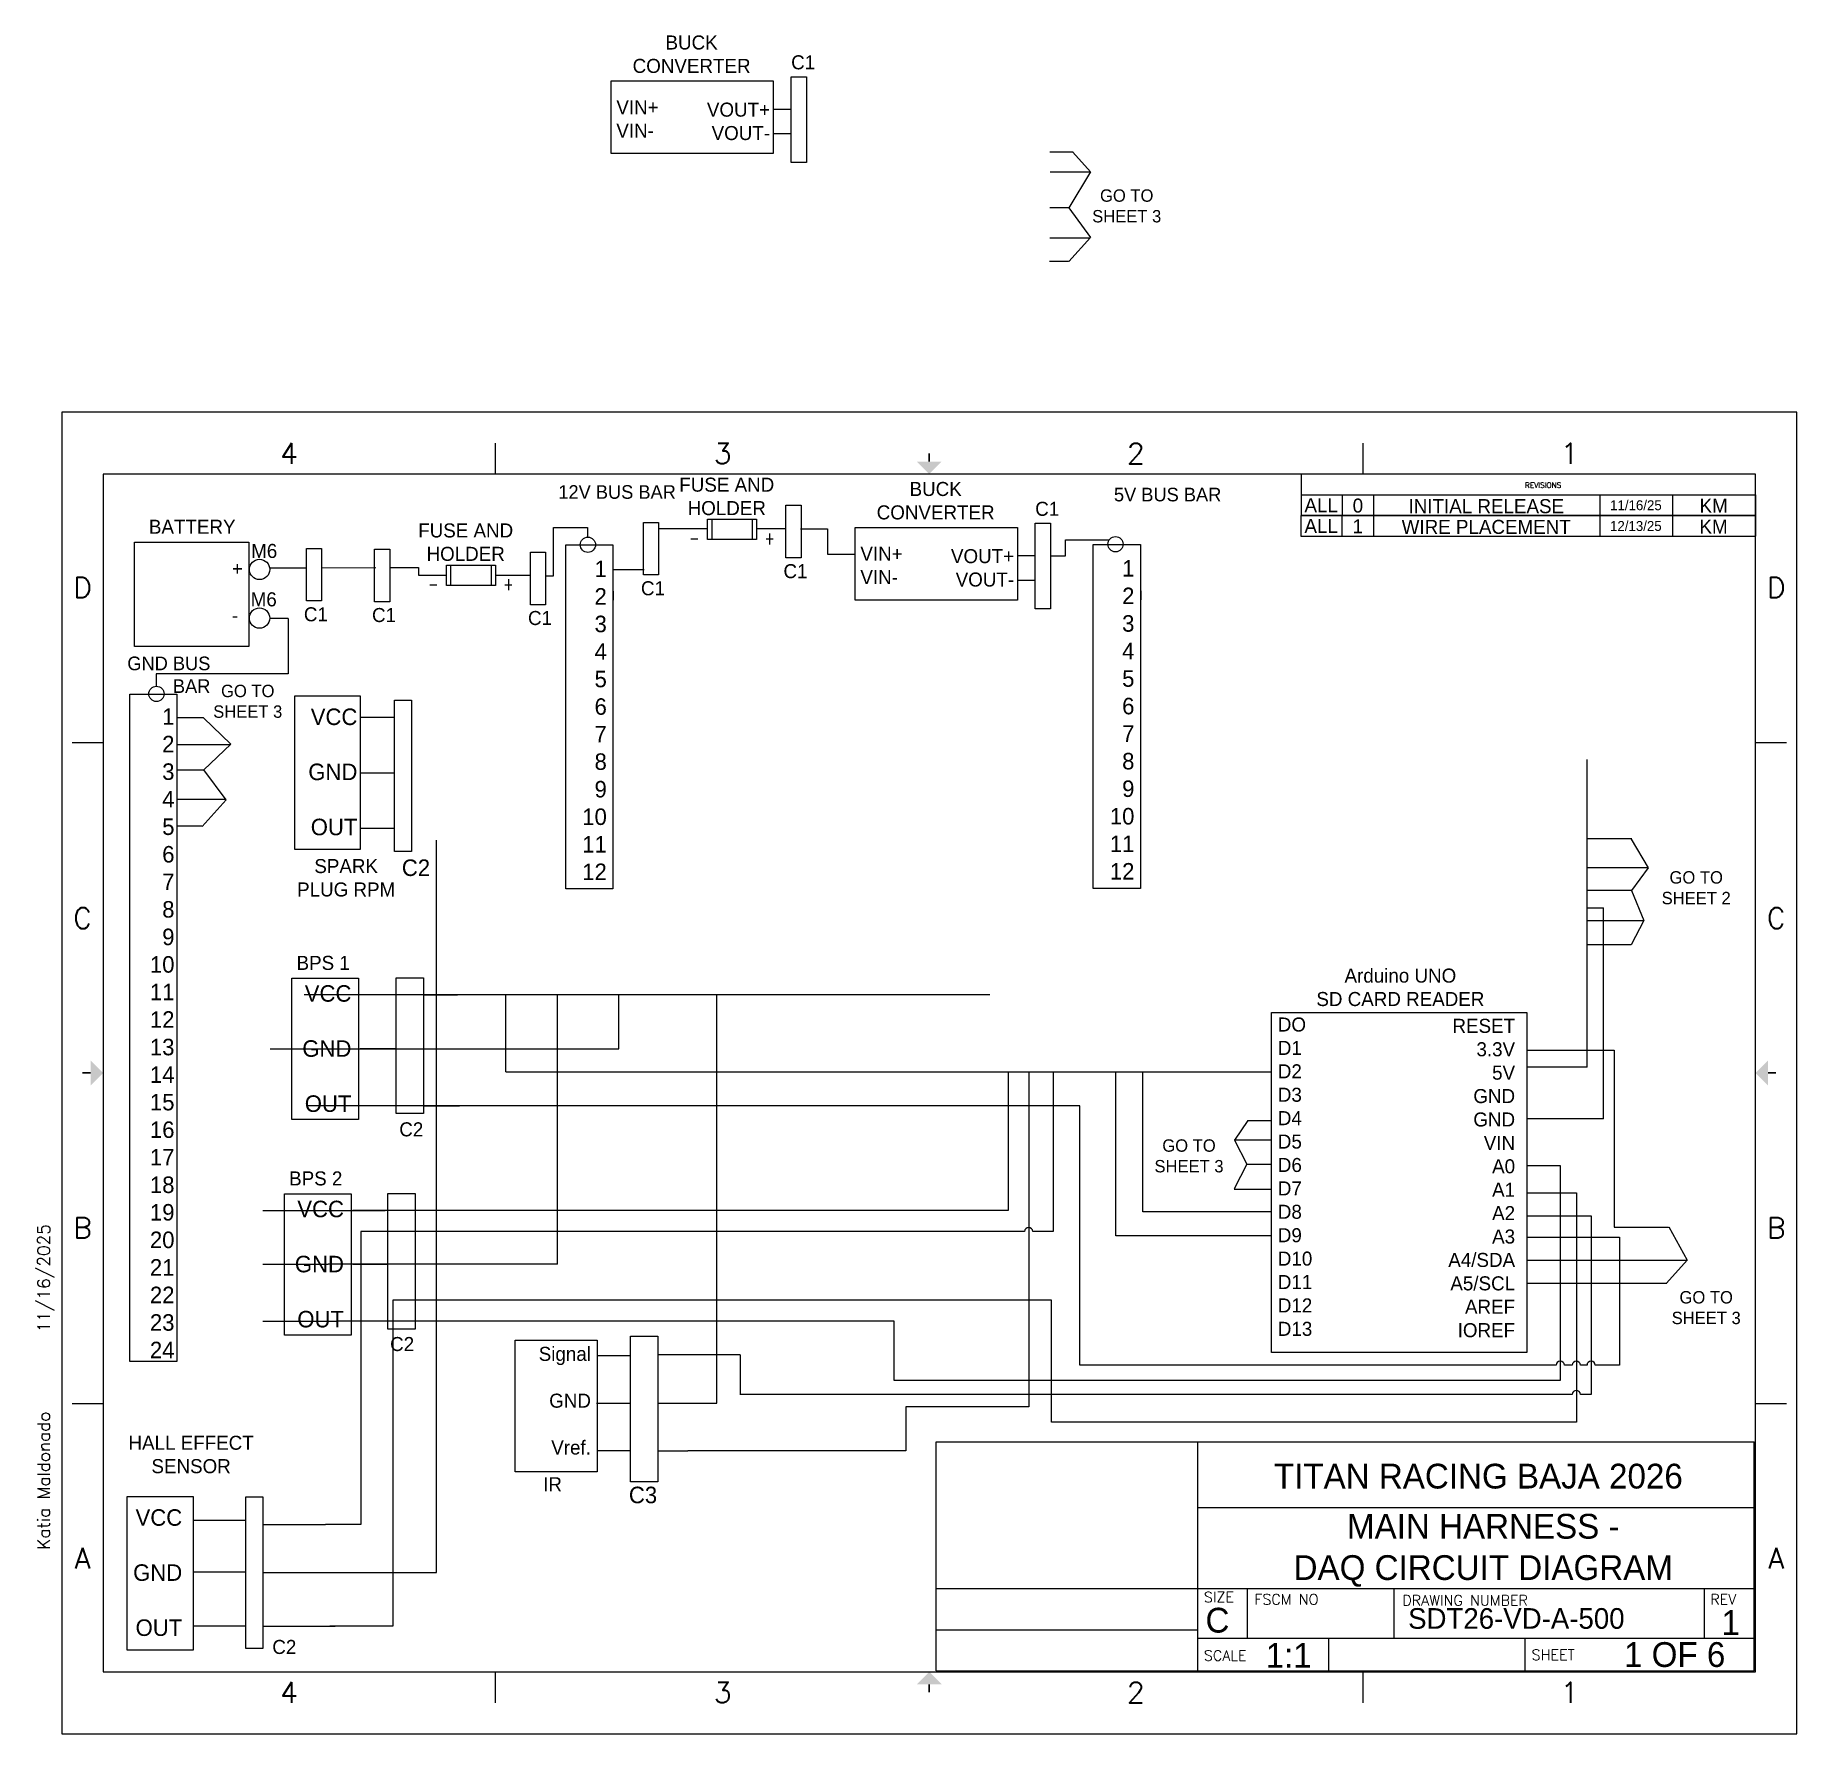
# Model space of a CAD drawing. Header units: inches. Extents: x -0.3 to 21, y 0 to 20.6.
import ezdxf
from ezdxf.enums import TextEntityAlignment as Align

# ---------------------------------------------------------------- set-up
doc = ezdxf.new("R2010")
doc.units = ezdxf.units.IN
doc.header["$MEASUREMENT"] = 0
for name, color, linetype in [('BLU_8AWG', 5, 'Continuous'), ('GRY_20AWG', 9, 'Continuous'), ('SYMS', 7, 'Continuous'), ('TAGS', 250, 'Continuous'), ('TERMS', 5, 'Continuous'), ('Title Block', 7, 'Continuous'), ('Viewport', 7, 'Continuous'), ('W_12V_BRN', 34, 'Continuous'), ('W_12V_DGRN', 94, 'Continuous'), ('W_12V_RED', 10, 'Continuous'), ('W_5V_ORANGE', 40, 'Continuous'), ('W_GND_BLACK', 250, 'Continuous'), ('W_SHIELD_GREEN', 3, 'Continuous'), ('W_SIG_PINK', 6, 'Continuous'), ('W_sig_wire_DB', 5, 'Continuous'), ('WHT_10AWG', 7, 'Continuous'), ('WHT_4AWG', 7, 'Continuous'), ('XREFCHILD', 134, 'Continuous')]:
    doc.layers.add(name, color=color, linetype=linetype)
doc.styles.add('Roman', font='romans')
doc.styles.add('WD', font='romans.shx')

# ---------------------------------------------------------------- blocks, each defined once
blk = doc.blocks.new('ANSI_border_C')
for p, q in [((20.5, 0.75), (20.5, 2.5)), ((14.25, 0.75), (20.5, 0.75))]:
    blk.add_line(p, q)
at = {"layer": 'Title Block'}
for p, q in [((0, 16), (0, 0)), ((21, 16), (0, 16)), ((21, 0), (21, 16)), ((5.25, 15.25), (5.25, 15.625)), ((15.75, 15.25), (15.75, 15.625)), ((0.5, 15.25), (0.5, 0.75)), ((20.5, 15.25), (0.5, 15.25)), ((15, 15.25), (15, 15)), ((20.5, 0.75), (20.5, 15.25)), ((15, 15), (20.5, 15)), ((0.125, 12), (0.5, 12)), ((20.5, 12), (20.875, 12)), ((0.125, 4), (0.5, 4)), ((20.5, 4), (20.875, 4)), ((0.5, 0.75), (20.5, 0.75)), ((5.25, 0.375), (5.25, 0.75)), ((15.75, 0.375), (15.75, 0.75)), ((0, 0), (21, 0))]:
    blk.add_line(p, q, dxfattribs=at)
at = {"layer": 'Title Block', "const_width": 0.02}
for points in [[(10.5, 15.5), (10.5, 15.4)], [(0.25, 8), (0.35, 8)], [(20.75, 8), (20.65, 8)], [(10.5, 0.5), (10.5, 0.6)]]:
    blk.add_lwpolyline(points, dxfattribs=at)
at = {"layer": 'Title Block'}
for points in [[(10.35, 15.4), (10.65, 15.4), (10.5, 15.25)], [(0.35, 7.85), (0.35, 8.15), (0.5, 8)], [(20.65, 7.85), (20.65, 8.15), (20.5, 8)], [(10.35, 0.6), (10.65, 0.6), (10.5, 0.75)]]:
    blk.add_solid(points, dxfattribs=at)
at = {"layer": 'Title Block', "style": 'Roman'}
for s, p in [('4', (2.75, 15.5)), ('3', (8, 15.5)), ('2', (13, 15.5)), ('1', (18.25, 15.5)), ('D', (0.25, 13.875)), ('D', (20.75, 13.875)), ('C', (0.25, 9.875)), ('C', (20.75, 9.875)), ('B', (0.25, 6.125)), ('B', (20.75, 6.125)), ('A', (0.25, 2.125)), ('A', (20.75, 2.125)), ('4', (2.75, 0.5)), ('3', (8, 0.5)), ('2', (13, 0.5)), ('1', (18.25, 0.5))]:
    blk.add_text(s, height=0.25, dxfattribs=at).set_placement(p, align=Align.MIDDLE_CENTER)
blk.add_text('REVISIONS', height=0.065, dxfattribs=at).set_placement((17.71, 15.083))
blk = doc.blocks.new('JIC_border_C')
blk.add_blockref('ANSI_border_C', (0, 0))
blk = doc.blocks.new('JIC_REVblock_C')
blk.add_line((0, 0), (0, -0.25))
at = {"layer": 'Title Block'}
for p, q in [((-5.5, 0), (-5.5, -0.25)), ((-5.5, 0), (0, 0)), ((-5, -0.25), (-5, 0)), ((-4.62, -0.25), (-4.62, 0)), ((-1.88, -0.25), (-1.88, 0)), ((-1, -0.25), (-1, 0)), ((-5.5, -0.25), (0, -0.25))]:
    blk.add_line(p, q, dxfattribs=at)
at = {"style": 'WD'}
for tag, p in [('ZONE', (-5.391, -0.16)), ('REV', (-4.92, -0.16)), ('DESCRIPTION', (-3.618, -0.16)), ('DATE', (-1.552, -0.16)), ('APPROVED', (-0.759, -0.16))]:
    blk.add_attdef(tag, p, '', height=0.065, dxfattribs=at)
at = {"style": 'WD', "flags": 1}
blk.add_attdef('WD_TB', (-4.505, -0.154), '', height=0.03, dxfattribs=at)
blk = doc.blocks.new('JIC_tblock_desc_C')
at = {"layer": 'Title Block'}
for p, q in [((-9.911, 2.784), (-0.008, 2.784)), ((-9.911, 0.008), (-9.911, 2.781)), ((-6.742, 0.008), (-6.742, 2.781)), ((-0.008, 0.008), (-0.008, 2.781)), ((-6.742, 1.989), (-0.008, 1.989)), ((-9.911, 1.006), (-0.008, 1.006)), ((-6.14, 0.404), (-6.14, 1.006)), ((-4.365, 0.404), (-4.365, 1.006)), ((-0.61, 0.404), (-0.61, 1.006)), ((-9.911, 0.507), (-6.742, 0.507)), ((-6.742, 0.404), (-0.008, 0.404)), ((-5.157, 0.008), (-5.157, 0.404)), ((-2.781, 0.008), (-2.781, 0.404)), ((-9.911, 0.008), (-0.008, 0.008))]:
    blk.add_line(p, q, dxfattribs=at)
at = {"color": 0, "style": 'Roman', "flags": 8}
for tag, p in [('FNAME', (-20.636, 6.819)), ('REVDATE', (-20.636, 4.106)), ('USER', (-20.636, 1.477))]:
    blk.add_attdef(tag, p, '', height=0.15, rotation=90, dxfattribs=at)
at = {"layer": 'Title Block', "style": 'WD'}
for s, height, p in [('SIZE', 0.1268, (-6.669, 0.966)), ('FSCM NO', 0.1268, (-6.059, 0.939)), ('DRAWING NUMBER', 0.12676, (-4.268, 0.926)), ('REV', 0.1268, (-0.54, 0.939)), ('SCALE', 0.1268, (-6.669, 0.258)), ('SHEET', 0.1268, (-2.702, 0.267))]:
    blk.add_text(s, height=height, dxfattribs=at).set_placement(p, align=Align.TOP_LEFT)
for tag, p in [('PROJDESC', (-3.375, 2.385)), ('TITLE1', (-3.375, 1.743)), ('TITLE2', (-3.375, 1.252))]:
    blk.add_attdef(tag, text='', height=0.127, dxfattribs=at).set_placement(p, align=Align.CENTER)
for tag, p in [('FSCM_NO', (-5.396, 0.541)), ('DWG_NO', (-2.636, 0.541)), ('SIZE', (-6.603, 0.515)), ('REV', (-0.427, 0.488)), ('SCALE', (-5.766, 0.117)), ('SHEET', (-1.407, 0.155))]:
    blk.add_attdef(tag, p, '', height=0.103, dxfattribs=at)
at = {"layer": 'Title Block', "style": 'WD', "flags": 1}
blk.add_attdef('WD_TB', (-8.833, 0.289), '', height=0.136, dxfattribs=at)
blk = doc.blocks.new('HFU1')
for p, q in [((-0.188, -0.078), (-0.188, 0.078)), ((-0.188, 0.078), (0.188, 0.078)), ((-0.156, 0.078), (-0.156, -0.078)), ((0.156, 0.078), (0.156, -0.078)), ((0.188, 0.078), (0.188, -0.078)), ((0.188, -0.078), (-0.188, -0.078))]:
    blk.add_line(p, q)
at = {"style": 'WD', "width": 0.7}
for tag, p in [('INST', (0, 0.422)), ('LOC', (0, 0.266)), ('TAG1', (0, 0.125))]:
    blk.add_attdef(tag, text='', height=0.125, dxfattribs=at).set_placement(p, align=Align.CENTER)
at = {"linetype": 'Continuous', "style": 'WD', "flags": 9}
for tag, p in [('ASSYCODE', (0.157, 0.251)), ('MFG', (0.156, 0.083)), ('CAT', (0.156, 0.102))]:
    blk.add_attdef(tag, text='', height=0.01, dxfattribs=at).set_placement(p, align=Align.CENTER)
at = {"style": 'WD'}
for tag, p, height, flags in [('X4TERM01', (-0.188, 0), 0.0109, 1), ('FAMILY', (0.129, 0.108), 0.01, 9), ('X1TERM02', (0.188, 0), 0.0109, 1)]:
    blk.add_attdef(tag, p, '', height=height, dxfattribs=dict(at, flags=flags))
at = {"style": 'WD', "width": 0.7}
blk.add_attdef('RATING1', text='', height=0.0938, dxfattribs=at).set_placement((0, 0), align=Align.MIDDLE_CENTER)
at = {"style": 'WD'}
for tag, p in [('X2LINK', (0, 0.109)), ('X8LINK', (0, -0.109))]:
    blk.add_attdef(tag, p, '', height=0.01, dxfattribs=at)
at = {"linetype": 'Continuous', "style": 'WD', "width": 0.7, "flags": 8}
blk.add_attdef('TERM01', text='', height=0.1, dxfattribs=at).set_placement((-0.25, -0.016), align=Align.TOP_RIGHT)
blk.add_attdef('TERM02', text='', height=0.1, dxfattribs=at).set_placement((0.25, -0.016), align=Align.TOP_LEFT)
at = {"style": 'WD', "width": 0.7}
for tag, p in [('DESC1', (0.047, -0.234)), ('DESC2', (0.047, -0.391)), ('DESC3', (0.047, -0.547))]:
    blk.add_attdef(tag, text='', height=0.125, dxfattribs=at).set_placement(p, align=Align.MIDDLE_LEFT)

msp = doc.modelspace()

# ---------------------------------------------------------------- linework, layer by layer
for points in [[(6.649, 20.008), (8.612, 20.008), (8.612, 19.129), (6.649, 19.129)], [(9.604, 14.603), (11.566, 14.603), (11.566, 13.724), (9.604, 13.724)], [(6.099, 14.391), (6.669, 14.391), (6.669, 10.227), (6.099, 10.227)], [(12.485, 14.397), (13.055, 14.397), (13.055, 10.233), (12.485, 10.233)], [(0.823, 12.584), (1.393, 12.584), (1.393, 4.505), (0.823, 4.505)]]:
    msp.add_lwpolyline(points, close=True)
for centre, radius in [((6.368, 14.394), 0.0924), ((12.754, 14.4), 0.0924), ((2.394, 14.095), 0.123), ((2.393, 13.506), 0.123), ((1.145, 12.588), 0.0924)]:
    msp.add_circle(centre, radius)
at = {"layer": 'BLU_8AWG'}
msp.add_line((3.612, 10.962), (4.029, 10.962), dxfattribs=at)
at = {"layer": 'GRY_20AWG'}
for p, q in [((6.673, 13.83), (6.673, 13.723)), ((13.059, 13.835), (13.059, 13.728)), ((20.502, 9.999), (20.502, 10.025))]:
    msp.add_line(p, q, dxfattribs=at)
at = {"layer": 'SYMS'}
for points in [[(8.828, 20.06), (9.012, 20.06), (9.012, 19.023), (8.828, 19.023)], [(8.765, 14.872), (8.949, 14.872), (8.949, 14.236), (8.765, 14.236)], [(7.04, 14.665), (7.224, 14.665), (7.224, 14.029), (7.04, 14.029)], [(11.782, 14.655), (11.966, 14.655), (11.966, 13.618), (11.782, 13.618)], [(0.88, 14.427), (2.264, 14.427), (2.264, 13.163), (0.88, 13.163)], [(2.96, 14.349), (3.144, 14.349), (3.144, 13.713), (2.96, 13.713)], [(3.785, 14.34), (3.969, 14.34), (3.969, 13.704), (3.785, 13.704)], [(5.672, 14.304), (5.856, 14.304), (5.856, 13.668), (5.672, 13.668)], [(4.026, 12.514), (4.233, 12.514), (4.233, 10.679), (4.026, 10.679)], [(4.046, 9.151), (4.377, 9.151), (4.377, 7.509), (4.046, 7.509)], [(3.948, 6.541), (4.279, 6.541), (4.279, 4.899), (3.948, 4.899)], [(5.487, 4.763), (6.478, 4.763), (6.478, 3.169), (5.487, 3.169)], [(6.885, 4.814), (7.216, 4.814), (7.216, 3.049), (6.885, 3.049)], [(2.227, 2.869), (2.434, 2.869), (2.434, 1.034), (2.227, 1.034)]]:
    msp.add_lwpolyline(points, close=True, dxfattribs=at)
for points in [[(12.238, 19.145), (12.452, 18.907), (12.189, 18.472), (12.452, 18.113), (12.188, 17.824)], [(1.7, 10.985), (1.988, 11.307), (1.72, 11.669), (2.045, 11.978), (1.715, 12.297)], [(18.997, 10.829), (19.2, 10.484), (18.998, 10.208), (19.148, 9.845), (18.997, 9.552)], [(14.356, 7.422), (14.193, 7.184), (14.343, 6.894), (14.189, 6.595)], [(19.45, 6.136), (19.672, 5.733), (19.425, 5.454)]]:
    msp.add_lwpolyline(points, dxfattribs=at)
at = {"layer": 'W_12V_BRN'}
msp.add_line((2.517, 13.505), (2.74, 13.506), dxfattribs=at)
msp.add_lwpolyline([(2.74, 13.503), (2.74, 12.833), (1.144, 12.833), (1.144, 12.677)], dxfattribs=at)
at = {"layer": 'W_12V_DGRN'}
for p, q in [((5.952, 14.018), (5.952, 14.603)), ((5.952, 14.603), (6.364, 14.603)), ((6.364, 14.603), (6.364, 14.487)), ((2.516, 14.114), (2.964, 14.114)), ((3.148, 14.114), (3.799, 14.119)), ((3.976, 14.119), (4.316, 14.119)), ((4.316, 14.119), (4.316, 14.025)), ((4.316, 14.025), (4.657, 14.025)), ((5.246, 14.024), (5.678, 14.024)), ((5.861, 14.018), (5.952, 14.018))]:
    msp.add_line(p, q, dxfattribs=at)
at = {"layer": 'W_12V_RED'}
for p, q in [((7.223, 14.591), (7.816, 14.591)), ((8.404, 14.591), (8.765, 14.591)), ((8.943, 14.585), (9.268, 14.585)), ((9.268, 14.585), (9.268, 14.279)), ((6.669, 14.094), (7.048, 14.094)), ((9.268, 14.279), (9.596, 14.279)), ((3.612, 12.305), (4.025, 12.305))]:
    msp.add_line(p, q, dxfattribs=at)
at = {"layer": 'W_5V_ORANGE'}
for p, q in [((8.612, 19.668), (8.824, 19.668)), ((12.24, 19.146), (11.961, 19.146)), ((12.45, 18.904), (11.965, 18.904)), ((11.961, 18.475), (12.191, 18.475)), ((11.961, 18.109), (12.449, 18.109)), ((11.957, 17.825), (12.187, 17.825)), ((11.566, 14.263), (11.778, 14.263)), ((18.461, 8.07), (18.461, 11.794)), ((18.461, 10.838), (19.003, 10.838)), ((18.461, 10.488), (19.201, 10.488)), ((11.233, 8.946), (2.935, 8.946)), ((3.611, 8.949), (4.047, 8.949)), ((4.376, 8.946), (4.789, 8.946)), ((11.453, 8.014), (11.453, 6.336)), ((11.703, 8.014), (11.703, 3.958)), ((12, 8.014), (12, 6.079)), ((18.461, 8.07), (17.732, 8.07)), ((2.432, 6.336), (3.915, 6.336)), ((3.522, 6.34), (3.958, 6.34)), ((11.453, 6.336), (3.915, 6.336)), ((11.653, 6.079), (3.62, 6.079)), ((3.62, 6.079), (3.62, 2.532)), ((12, 6.079), (11.753, 6.079)), ((11.703, 3.958), (10.217, 3.958)), ((10.217, 3.958), (10.217, 3.427)), ((6.474, 3.431), (6.883, 3.431)), ((7.216, 3.427), (7.578, 3.427)), ((10.217, 3.427), (7.578, 3.427)), ((1.59, 2.587), (2.225, 2.587)), ((2.434, 2.532), (3.19, 2.532)), ((3.62, 2.532), (3.19, 2.532))]:
    msp.add_line(p, q, dxfattribs=at)
msp.add_lwpolyline([(11.966, 14.26), (12.148, 14.26), (12.148, 14.452), (12.678, 14.452)], dxfattribs=at)
msp.add_arc((11.703, 6.079), 0.05, 0, 180, dxfattribs=at)
at = {"layer": 'W_GND_BLACK'}
for p, q in [((8.612, 19.371), (8.827, 19.371)), ((11.566, 13.966), (11.782, 13.966)), ((1.392, 12.301), (1.714, 12.301)), ((1.392, 11.975), (2.042, 11.975)), ((1.392, 11.668), (1.719, 11.668)), ((3.612, 11.634), (4.028, 11.634)), ((1.392, 11.314), (1.984, 11.314)), ((1.392, 10.991), (1.696, 10.991)), ((4.536, 1.952), (4.536, 10.816)), ((18.461, 9.998), (18.659, 9.998)), ((18.659, 7.443), (18.659, 9.998)), ((18.461, 9.555), (18.995, 9.555)), ((5.999, 5.683), (5.999, 8.946)), ((6.743, 8.293), (6.743, 8.946)), ((7.929, 4.002), (7.929, 8.946)), ((2.523, 8.293), (6.743, 8.293)), ((3.611, 8.296), (4.042, 8.296)), ((18.208, 7.443), (17.734, 7.443)), ((18.351, 7.443), (18.208, 7.443)), ((18.659, 7.443), (18.351, 7.443)), ((2.433, 5.683), (3.224, 5.683)), ((6.001, 5.683), (3.224, 5.683)), ((3.522, 5.686), (3.952, 5.686)), ((6.473, 4.003), (6.881, 4.003)), ((7.216, 4.002), (7.929, 4.002)), ((1.59, 1.959), (2.229, 1.959)), ((2.434, 1.952), (4.536, 1.952))]:
    msp.add_line(p, q, dxfattribs=at)
at = {"layer": 'W_SHIELD_GREEN'}
for q in [(5.374, 8.946), (14.645, 8.014)]:
    msp.add_line((5.374, 8.014), q, dxfattribs=at)
at = {"layer": 'W_SIG_PINK'}
for p, q in [((18.461, 10.211), (18.998, 10.211)), ((18.461, 9.845), (19.141, 9.845)), ((12.758, 6.026), (12.758, 8.014)), ((13.086, 6.32), (13.086, 8.014)), ((14.644, 7.421), (14.355, 7.421)), ((14.644, 7.185), (14.192, 7.185)), ((14.343, 6.895), (14.64, 6.895)), ((14.189, 6.594), (14.642, 6.594)), ((14.644, 6.32), (13.086, 6.32)), ((14.644, 6.026), (12.758, 6.026)), ((17.734, 5.734), (19.672, 5.734)), ((17.734, 5.456), (19.428, 5.456))]:
    msp.add_line(p, q, dxfattribs=at)
at = {"layer": 'W_sig_wire_DB'}
for p, q in [((12.324, 7.602), (2.959, 7.602)), ((3.611, 7.607), (4.046, 7.607)), ((4.377, 7.602), (4.813, 7.602)), ((12.324, 4.461), (12.324, 7.602)), ((17.734, 6.878), (18.137, 6.878)), ((18.137, 6.878), (18.137, 4.278)), ((17.734, 6.549), (18.332, 6.549)), ((18.332, 6.549), (18.332, 3.772)), ((17.734, 6.271), (18.511, 6.271)), ((18.511, 6.271), (18.511, 4.107)), ((17.733, 6.013), (18.855, 6.013)), ((18.855, 6.013), (18.855, 4.461)), ((11.979, 5.25), (4.007, 5.25)), ((4.007, 5.25), (4.007, 1.304)), ((11.979, 3.772), (11.979, 5.25)), ((2.433, 4.993), (3.344, 4.993)), ((10.074, 4.993), (3.344, 4.993)), ((3.522, 4.998), (3.956, 4.998)), ((10.074, 4.278), (10.074, 4.993)), ((6.478, 4.581), (6.882, 4.581)), ((7.472, 4.588), (7.217, 4.588)), ((8.209, 4.588), (7.472, 4.588)), ((8.209, 4.588), (8.209, 4.107)), ((18.137, 4.278), (10.074, 4.278)), ((18.087, 4.461), (12.324, 4.461)), ((18.282, 4.461), (18.187, 4.461)), ((18.461, 4.461), (18.382, 4.461)), ((18.855, 4.461), (18.561, 4.461)), ((18.282, 4.107), (8.208, 4.107)), ((18.511, 4.107), (18.382, 4.107)), ((18.332, 3.772), (11.979, 3.772)), ((1.59, 1.308), (2.222, 1.308)), ((2.434, 1.304), (3.31, 1.304)), ((3.949, 1.304), (3.246, 1.304)), ((4.007, 1.304), (3.949, 1.304))]:
    msp.add_line(p, q, dxfattribs=at)
for centre in [(18.137, 4.461), (18.332, 4.461), (18.511, 4.461), (18.332, 4.107)]:
    msp.add_arc(centre, 0.05, 0, 180, dxfattribs=at)
at = {"layer": 'WHT_10AWG'}
for points in [[(2.785, 9.148), (3.592, 9.148), (3.592, 7.435), (2.785, 7.435)], [(2.695, 6.538), (3.502, 6.538), (3.502, 4.826), (2.695, 4.826)]]:
    msp.add_lwpolyline(points, close=True, dxfattribs=at)
at = {"layer": 'WHT_4AWG'}
for points in [[(2.821, 12.565), (3.612, 12.565), (3.612, 10.706), (2.821, 10.706)], [(14.644, 8.733), (17.734, 8.733), (17.734, 4.616), (14.644, 4.616)], [(0.793, 2.873), (1.59, 2.873), (1.59, 1.013), (0.793, 1.013)]]:
    msp.add_lwpolyline(points, close=True, dxfattribs=at)
at = {"layer": 'XREFCHILD'}
for p, q in [((17.734, 8.275), (18.788, 8.275)), ((18.788, 8.275), (18.788, 6.133)), ((18.788, 6.133), (19.448, 6.133))]:
    msp.add_line(p, q, dxfattribs=at)

# ---------------------------------------------------------------- block references
for p in [(20.5, 15), (20.499, 14.749)]:
    msp.add_blockref('JIC_REVblock_C', p)
ref = msp.add_blockref('JIC_tblock_desc_C', (20.493, 0.752))
ref.add_attrib('USER', 'Katia Maldonado', (-0.143, 2.229), dxfattribs={"color": 0, "height": 0.15, "rotation": 90, "style": 'Roman', "flags": 8})
ref.add_attrib('REVDATE', '11/16/2025', (-0.143, 4.858), dxfattribs={"color": 0, "height": 0.15, "rotation": 90, "style": 'Roman', "flags": 8})
at = {"layer": 'SYMS'}
ref = msp.add_blockref('HFU1', (8.112, 14.579), dxfattribs=dict(at, xscale=1.572739187418087, yscale=1.572739187418087, zscale=1.572739187418087))
ref.add_attrib('TERM02', '+', dxfattribs={"layer": 'TERMS', "linetype": 'Continuous', "height": 0.157, "style": 'WD', "width": 0.7, "flags": 8}).set_placement((8.505, 14.554), align=Align.TOP_LEFT)
ref.add_attrib('TERM01', '-', dxfattribs={"layer": 'TERMS', "linetype": 'Continuous', "height": 0.157, "style": 'WD', "width": 0.7, "flags": 8}).set_placement((7.719, 14.554), align=Align.TOP_RIGHT)
ref = msp.add_blockref('HFU1', (4.952, 14.025), dxfattribs=dict(at, xscale=1.572739187418087, yscale=1.572739187418087, zscale=1.572739187418087))
ref.add_attrib('TERM02', '+', dxfattribs={"layer": 'TERMS', "linetype": 'Continuous', "height": 0.157, "style": 'WD', "width": 0.7, "flags": 8}).set_placement((5.345, 14), align=Align.TOP_LEFT)
ref.add_attrib('TERM01', '-', dxfattribs={"layer": 'TERMS', "linetype": 'Continuous', "height": 0.157, "style": 'WD', "width": 0.7, "flags": 8}).set_placement((4.559, 14), align=Align.TOP_RIGHT)
at = {"layer": 'Viewport'}
msp.add_blockref('JIC_border_C', (0, 0), dxfattribs=at)

# ---------------------------------------------------------------- texts
at = {"layer": 'TAGS', "attachment_point": 1}
for s, width, gutter_width, heights, insert, char_height in [('C1', 0.24073, 1, [0], (8.828, 20.319), 0.17), ('\\pxqc;GO TO\\PSHEET 3', 1.01139, 1.691, [0.448], (12.384, 18.696), 0.15), ('\\pxql;12V BUS BAR', 1.57588, 1, [0], (6.01, 15.115), 0.165), ('\\pxql;5V BUS BAR', 1.57588, 1, [0], (12.735, 15.084), 0.165), ('ALL', 0.47497, 1, [0], (15.041, 14.957), 0.17), ('\\pxqc;0', 0.35192, 1, [0], (15.512, 14.953), 0.17), ('\\pxqc;INITIAL RELEASE', 2.6902, 1, [0], (15.897, 14.946), 0.17), ('\\pxqc;11/16/25', 0.84826, 1, [0.175], (18.629, 14.932), 0.12), ('\\pxqc;KM', 0.95421, 1, [0], (19.517, 14.951), 0.17), ('C1', 0.24073, 1, [0], (11.782, 14.914), 0.17), ('ALL', 0.47497, 1, [0], (15.041, 14.706), 0.17), ('\\pxqc;1', 0.35192, 1, [0], (15.511, 14.702), 0.17), ('\\pxqc;WIRE PLACEMENT', 2.6902, 1, [0], (15.896, 14.695), 0.17), ('\\pxqc;12/13/25', 0.84826, 1, [0.175], (18.628, 14.681), 0.12), ('\\pxqc;KM', 0.95421, 1, [0], (19.516, 14.699), 0.17), ('M6', 0.24073, 1, [0], (2.292, 14.404), 0.17), ('C1', 0.24073, 1, [0], (8.735, 14.159), 0.17), ('C1', 0.24073, 1, [0], (7.01, 13.952), 0.17), ('M6', 0.24073, 1, [0], (2.286, 13.818), 0.17), ('C1', 0.24073, 1, [0], (2.93, 13.637), 0.17), ('C1', 0.24073, 1, [0], (3.755, 13.628), 0.17), ('C1', 0.24073, 1, [0], (5.643, 13.592), 0.17), ('\\pxqr;GND BUS BAR', 1.16928, 1, [0], (0.629, 13.04), 0.165), ('\\pxqc;GO TO\\PSHEET 3', 1.01139, 1.691, [0.448], (1.745, 12.699), 0.15), ('\\pxqc;SPARK \\PPLUG RPM', 1.48753, 1, [0], (2.698, 10.589), 0.17), ('C2', 0.24073, 1, [0], (4.116, 10.584), 0.2), ('\\pxqc;GO TO\\PSHEET 2', 1.01139, 1.691, [0.448], (19.277, 10.442), 0.15), ('\\pxqc;BPS 1', 0.88344, 1, [0], (2.722, 9.417), 0.17), ('\\pxqc;Arduino UNO ^JSD CARD READER', 3.24608, 1, [0], (14.579, 9.263), 0.17), ('C2', 0.24073, 1, [0], (4.085, 7.402), 0.17), ('\\pxqc;GO TO\\PSHEET 3', 1.01139, 1.691, [0.448], (13.138, 7.196), 0.15), ('\\pxqc;BPS 2', 0.88344, 1, [0], (2.632, 6.808), 0.17), ('\\pxqc;GO TO\\PSHEET 3', 1.01139, 1.691, [0.448], (19.398, 5.359), 0.15), ('C2', 0.24073, 1, [0], (3.974, 4.803), 0.17), ('\\pxqc;HALL EFFECT\\PSENSOR', 1.90204, 1, [0], (0.614, 3.608), 0.17), ('\\pxqc;TITAN RACING BAJA 2026', 6.65558, 1, [0.745], (13.818, 3.269), 0.3), ('\\pxqc;IR', 0.88344, 1, [0], (5.498, 3.106), 0.17), ('C3', 0.24073, 1, [0], (6.864, 2.991), 0.2), ('\\pxqc;MAIN HARNESS -\\PDAQ CIRCUIT DIAGRAM', 6.70059, 1, [0], (13.855, 2.662), 0.3), ('\\pxqc;C', 0.56865, 1, [0], (13.704, 1.525), 0.3), ('SDT26-VD-A-500', 3.65049, 1, [0], (16.296, 1.521), 0.25), ('\\pxqc;1', 0.65395, 1, [0], (19.873, 1.497), 0.3), ('C2', 0.24073, 1, [0], (2.548, 1.136), 0.17), ('\\pxqc;1:1', 0.72029, 1, [0], (14.49, 1.099), 0.3), ('\\pxqc;1 OF 6', 1.8562, 1, [0], (18.594, 1.109), 0.3)]:
    msp.add_mtext_dynamic_manual_height_columns(s, width=width, gutter_width=gutter_width, heights=heights, dxfattribs=dict(at, insert=insert, char_height=char_height))
at = {"layer": 'TERMS', "attachment_point": 1}
for s, width, insert, char_height in [('VIN+\\PVIN-', 0.45159, (6.712, 19.775), 0.17), ('\\pxqr;VOUT+\\PVOUT-', 0.45159, (8.121, 19.746), 0.17), ('VIN+\\PVIN-', 0.45159, (9.666, 14.37), 0.17), ('\\pxqr;VOUT+\\PVOUT-', 0.45159, (11.075, 14.341), 0.17), ('+^J^J-', 0.45159, (2.059, 14.19), 0.17), ('\\pxqr;1\\P2\\P3\\P4\\P5\\P6\\P7\\P8\\P9 \\P10\\P11\\P12', 0.20903, (6.388, 14.202), 0.2), ('\\pxqr;1\\P2\\P3\\P4\\P5\\P6\\P7\\P8\\P9 \\P10\\P11\\P12', 0.20903, (12.774, 14.208), 0.2), ('\\pxqr;1\\P2\\P3\\P4\\P5\\P6\\P7\\P8\\P9 \\P10\\P11\\P12\\P13\\P14\\P15\\P16\\P17\\P18\\P19\\P20\\P21\\P22\\P23\\P24', 0.20903, (1.155, 12.414), 0.2), ('\\pxqr;VCC^J\\PGND^J\\POUT', 0.87873, (2.699, 12.411), 0.2), ('\\pxqr;VCC\\P\\PGND^J\\POUT', 0.36031, (3.145, 9.062), 0.2), ('DO^JD1^JD2^JD3^JD4^JD5^JD6\\PD7\\PD8\\PD9\\PD10^JD11^JD12^JD13', 1.0144, (14.719, 8.671), 0.17), ('\\pxqr;RESET\\P3.3V^J5V^JGND^JGND^JVIN^JA0\\PA1\\PA2^JA3^JA4/SDA^JA5/SCL\\PAREF\\PIOREF', 0.65546, (16.935, 8.655), 0.17), ('\\pxqr;VCC\\P\\PGND^J\\POUT', 0.36031, (3.055, 6.453), 0.2), ('\\pxqr;Signal\\P\\PGND\\P\\PVref. ', 0.81945, (5.585, 4.684), 0.17), ('\\pxqr;VCC^J\\PGND^J\\POUT', 1.00839, (0.449, 2.718), 0.2)]:
    msp.add_mtext_dynamic_manual_height_columns(s, width=width, gutter_width=1, heights=[0], dxfattribs=dict(at, insert=insert, char_height=char_height))
at = {"layer": 'W_GND_BLACK', "char_height": 0.17, "attachment_point": 1}
for s, width, insert in [('\\pxqc;BUCK\\PCONVERTER', 1.62022, (6.813, 20.559)), ('\\pxqc;FUSE AND^JHOLDER', 1.39728, (7.35, 15.206)), ('\\pxqc;BUCK\\PCONVERTER', 1.62022, (9.767, 15.154)), ('\\pxqc;BATTERY', 1.39728, (0.88, 14.697)), ('\\pxqc;FUSE AND^JHOLDER', 1.39728, (4.19, 14.652))]:
    msp.add_mtext_dynamic_manual_height_columns(s, width=width, gutter_width=1, heights=[0], dxfattribs=dict(at, insert=insert))

doc.saveas('drawing.dxf')
